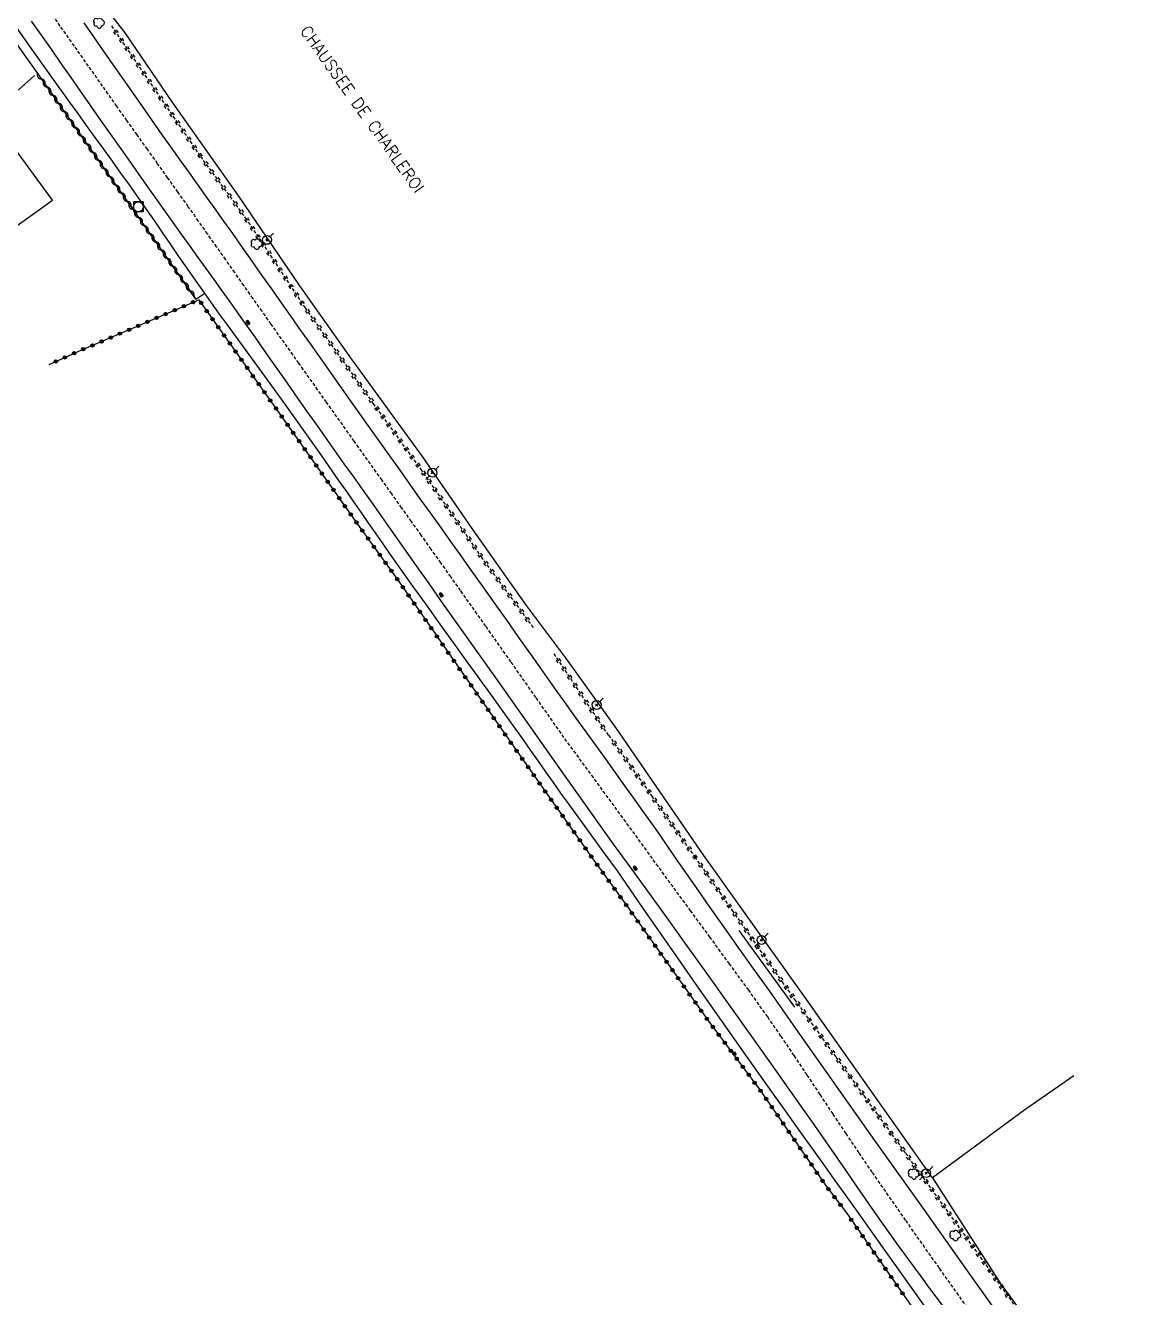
# Model space of a CAD drawing. Header units: millimetres. Extents: x 147000 to 148000, y 141000 to 142001.
# Drawn here: x 147631.8 to 147798.4, y 141438.2 to 141629.8 of the extents above; entities that cross this region are included whole.
import ezdxf

# ---------------------------------------------------------------- set-up
doc = ezdxf.new("R2010")
doc.units = ezdxf.units.MM
doc.linetypes.add('DASHED', pattern=[0.75, 0.5, -0.25])
doc.layers.get('0').update_dxf_attribs({"linetype": 'CONTINUOUS'})
for name, color, linetype in [('W0001', 6, 'DASHED'), ('W0008', 7, 'CONTINUOUS'), ('W0014', 7, 'CONTINUOUS'), ('W0017', 7, 'CONTINUOUS'), ('W0051', 7, 'CONTINUOUS'), ('W0101', 7, 'CONTINUOUS'), ('W0220', 5, 'DASHED'), ('W0300', 7, 'CONTINUOUS'), ('W0310', 3, 'CONTINUOUS'), ('W0323', 7, 'CONTINUOUS'), ('W0330', 7, 'CONTINUOUS'), ('W0401', 7, 'CONTINUOUS'), ('W0420', 7, 'CONTINUOUS'), ('W0473', 7, 'CONTINUOUS'), ('W0850', 7, 'CONTINUOUS'), ('W0989', 7, 'CONTINUOUS')]:
    doc.layers.add(name, color=color, linetype=linetype)
doc.styles.get("Standard").update_dxf_attribs({"font": 'romans.shx', "width": 0.85})

# ---------------------------------------------------------------- blocks, each defined once
blk = doc.blocks.new('T300')
for p, q in [((-0.8, 0.51), (-0.86, 0.34)), ((-0.86, 0.34), (-0.86, 0.17)), ((-0.86, 0.17), (-0.74, 0.06)), ((-0.69, 0.63), (-0.8, 0.51)), ((-0.8, -0.06), (-0.74, 0.06)), ((-0.74, 0.06), (-0.69, 0.11)), ((-0.57, 0.69), (-0.69, 0.63)), ((-0.46, 0.69), (-0.57, 0.69)), ((-0.29, 0.63), (-0.46, 0.69)), ((-0.29, 0.63), (-0.17, 0.74)), ((-0.23, 0.57), (-0.29, 0.63)), ((-0.17, 0.74), (-0.06, 0.8)), ((-0.06, 0.8), (0.06, 0.8)), ((0.06, 0.8), (0.23, 0.74)), ((0.23, 0.74), (0.34, 0.63)), ((0.34, 0.63), (0.4, 0.51)), ((0.46, 0.46), (0.34, 0.46)), ((0.4, 0.51), (0.4, 0.46)), ((0.57, 0.4), (0.46, 0.46)), ((0.57, 0.4), (0.69, 0.29)), ((0.69, 0.29), (0.74, 0.17)), ((0.74, 0.06), (0.69, -0.17)), ((0.74, 0.17), (0.74, 0.06)), ((-0.8, -0.17), (-0.8, -0.06)), ((-0.8, -0.23), (-0.8, -0.17)), ((-0.74, -0.34), (-0.8, -0.23)), ((-0.69, -0.4), (-0.74, -0.34)), ((-0.51, -0.46), (-0.69, -0.4)), ((-0.4, -0.46), (-0.51, -0.46)), ((-0.4, -0.46), (-0.34, -0.46)), ((-0.34, -0.46), (-0.34, -0.4)), ((-0.34, -0.51), (-0.34, -0.46)), ((-0.29, -0.63), (-0.34, -0.51)), ((-0.17, -0.74), (-0.29, -0.63)), ((-0.06, -0.8), (-0.17, -0.74)), ((0.06, -0.8), (-0.06, -0.8)), ((0.17, -0.74), (0.06, -0.8)), ((0.23, -0.69), (0.17, -0.74)), ((0.29, -0.46), (0.23, -0.46)), ((0.29, -0.63), (0.23, -0.69)), ((0.46, -0.4), (0.29, -0.46)), ((0.34, -0.51), (0.29, -0.63)), ((0.34, -0.51), (0.34, -0.46)), ((0.57, -0.34), (0.46, -0.4)), ((0.63, -0.29), (0.57, -0.34)), ((0.69, -0.17), (0.63, -0.29))]:
    blk.add_line(p, q)
blk = doc.blocks.new('T473')
for p, q in [((-0.166667, 0.166667), (0.166667, -0.166667)), ((-0.166667, -0.166667), (0.166667, 0.166667)), ((0.500001, 0.500001), (1.000002, 1.000002)), ((-1.000002, -1.000002), (-0.500001, -0.500001))]:
    blk.add_line(p, q)
blk.add_ellipse((0, 0), major_axis=(0.471405, 0.471405), ratio=1, start_param=5.4977871438, end_param=11.780972451)
blk = doc.blocks.new('T401')
for p, q in [((-0.3, 0.3), (0, 0.3)), ((-0.3, -0.25), (-0.3, 0.3)), ((-0.3, 0.15), (0, 0.15)), ((-0.3, 0), (0, 0)), ((0, 0.3), (0, -0.25)), ((-0.3, -0.15), (0, -0.15)), ((-0.3, -0.25), (-0.3, -0.3)), ((-0.3, -0.3), (0, -0.3)), ((0, -0.3), (0, -0.25))]:
    blk.add_line(p, q)
blk = doc.blocks.new('T420')
for p, q in [((0.75, 0.75), (-0.75, 0.75)), ((-0.75, 0.75), (-0.75, -0.75)), ((0.75, 0.75), (0.75, -0.75)), ((0.75, -0.75), (-0.75, -0.75))]:
    blk.add_line(p, q)
blk.add_ellipse((0, 0), major_axis=(-0.53, 0.53), ratio=1, start_param=3.926991, end_param=10.210176)
blk = doc.blocks.new('T850')
for p, q in [((-0.25, -0.15), (0, 0.32)), ((0, 0.32), (0.25, -0.15)), ((-0.25, -0.15), (0.25, -0.15))]:
    blk.add_line(p, q)
for major_axis in [(-0.106, 0.106), (-0.0354, 0.0354), (-0.0236, 0.0236)]:
    blk.add_ellipse((0, 0), major_axis=major_axis, ratio=1, start_param=3.926991, end_param=10.210176)
blk = doc.blocks.new('t310o')
at = {"color": 0, "linetype": 'Continuous'}
for centre, start, end in [((-0.5, 0.38), 216.8699, 323.1304), ((0.5, -0.37), 36.8699, 143.1303)]:
    blk.add_arc(centre, 0.625, start, end, dxfattribs=at)
blk = doc.blocks.new('t323o')
at = {"color": 0, "linetype": 'Continuous'}
for radius in [0.25, 0.15]:
    blk.add_circle((0, 0), radius, dxfattribs=at)
blk = doc.blocks.new('t220o')
at = {"color": 0, "linetype": 'Continuous'}
for p, q in [((-0.25, 0.25), (0.25, 0.25)), ((-0.25, -0.25), (0.25, -0.25))]:
    blk.add_line(p, q, dxfattribs=at)

msp = doc.modelspace()

# ---------------------------------------------------------------- linework, layer by layer
at = {"layer": 'W0001'}
msp.add_lwpolyline([(147774.51, 141435.48), (147769.41, 141442.65), (147764.34, 141449.85), (147759.32, 141457.08), (147757.33, 141459.99), (147755.37, 141462.92), (147753.41, 141465.85), (147751.47, 141468.79), (147749.52, 141471.73), (147747.56, 141474.66), (147745.58, 141477.58), (147743.58, 141480.47), (147740.72, 141484.49), (147737.82, 141488.48), (147734.9, 141492.45), (147731.98, 141496.43), (147727.1, 141503.13), (147722.22, 141509.82), (147717.34, 141516.51), (147712.45, 141523.2), (147712.47, 141523.19), (147708.7, 141528.56), (147704.93, 141533.94), (147701.15, 141539.3), (147697.36, 141544.66), (147695.88, 141546.75), (147694.4, 141548.83), (147692.92, 141550.91), (147691.44, 141552.99), (147689.96, 141555.06), (147688.48, 141557.14), (147687, 141559.22), (147685.52, 141561.3), (147681.34, 141567.17), (147677.17, 141573.04), (147673, 141578.92), (147668.83, 141584.8), (147667.46, 141586.73), (147666.1, 141588.67), (147664.73, 141590.61), (147663.36, 141592.55), (147662, 141594.5), (147660.63, 141596.44), (147659.26, 141598.37), (147657.89, 141600.31), (147656.36, 141602.48), (147654.82, 141604.64), (147653.28, 141606.8), (147651.74, 141608.96), (147650.21, 141611.12), (147648.67, 141613.29), (147647.13, 141615.45), (147645.6, 141617.61), (147643.47, 141620.63), (147641.34, 141623.65), (147639.21, 141626.67), (147637.08, 141629.69), (147634.95, 141632.72)], dxfattribs=at)
at = {"layer": 'W0008'}
for points in [[(147743.89, 141484.32), (147741.51, 141487.65), (147739.14, 141490.98), (147736.77, 141494.32), (147734.42, 141497.67), (147733.24, 141499.36), (147732.06, 141501.05), (147730.89, 141502.74), (147729.71, 141504.44), (147728.54, 141506.14), (147727.37, 141507.83), (147726.19, 141509.52), (147725, 141511.2), (147723.55, 141513.25), (147722.09, 141515.29), (147720.63, 141517.32), (147719.16, 141519.36), (147717.69, 141521.39), (147716.23, 141523.42), (147714.76, 141525.46), (147713.3, 141527.49), (147711.5, 141530.02), (147709.71, 141532.55), (147707.92, 141535.08), (147706.13, 141537.61), (147704.34, 141540.14), (147702.55, 141542.68), (147700.75, 141545.21), (147698.96, 141547.74), (147697.43, 141549.89), (147695.89, 141552.05), (147694.36, 141554.2), (147692.83, 141556.36), (147691.29, 141558.51), (147689.76, 141560.67), (147688.23, 141562.82), (147686.69, 141564.98), (147683.71, 141569.18), (147680.74, 141573.37), (147677.76, 141577.57), (147674.79, 141581.77), (147673.32, 141583.85), (147671.85, 141585.93), (147670.38, 141588.02), (147668.92, 141590.1), (147667.45, 141592.18), (147665.99, 141594.26), (147664.52, 141596.34), (147663.05, 141598.42), (147661.72, 141600.28), (147660.4, 141602.14), (147659.07, 141604), (147657.75, 141605.86), (147656.42, 141607.72), (147655.1, 141609.58), (147653.77, 141611.44), (147652.45, 141613.3), (147649.5, 141617.51), (147646.55, 141621.72), (147643.61, 141625.94), (147640.67, 141630.16)], [(147781.94, 141430.64), (147774.53, 141441.04), (147767.12, 141451.45), (147759.73, 141461.87), (147755.76, 141467.48), (147751.8, 141473.09), (147747.84, 141478.7), (147743.88, 141484.32)]]:
    msp.add_lwpolyline(points, dxfattribs=at)
at = {"layer": 'W0014'}
for points in [[(147657.5, 141588.57), (147649.54, 141600.01), (147641.3, 141611.7), (147633.85, 141622.32), (147627.25, 141631.58), (147614.64, 141648.64), (147606.12, 141661.01)], [(147657.5, 141588.57), (147658.83, 141589.44)]]:
    msp.add_lwpolyline(points, dxfattribs=at)
at = {"layer": 'W0017'}
msp.add_lwpolyline([(147633.23, 141622.25), (147630.76, 141620.01)], dxfattribs=at)
at = {"layer": 'W0051'}
for points in [[(147720.98, 141502.48), (147719.12, 141504.99), (147717.27, 141507.52), (147715.43, 141510.05), (147713.6, 141512.59), (147712.45, 141514.18), (147711.32, 141515.79), (147710.19, 141517.39), (147709.06, 141519), (147707.93, 141520.61), (147706.8, 141522.21), (147705.67, 141523.82), (147704.53, 141525.42), (147703.53, 141526.81), (147702.52, 141528.2), (147701.52, 141529.6), (147700.51, 141530.99), (147699.5, 141532.37), (147698.49, 141533.76), (147697.48, 141535.16), (147696.48, 141536.55), (147694.29, 141539.6), (147692.1, 141542.65), (147689.93, 141545.7), (147687.76, 141548.76), (147686.67, 141550.3), (147685.59, 141551.84), (147684.52, 141553.39), (147683.44, 141554.93), (147682.37, 141556.48), (147681.3, 141558.02), (147680.22, 141559.57), (147679.14, 141561.11), (147676.44, 141564.95), (147673.74, 141568.78), (147671.03, 141572.61), (147668.3, 141576.43), (147667.1, 141578.08), (147665.9, 141579.73), (147664.69, 141581.38), (147663.48, 141583.03), (147662.28, 141584.67), (147661.07, 141586.32), (147659.87, 141587.98), (147658.69, 141589.64), (147657.43, 141591.42), (147656.19, 141593.2), (147654.96, 141595), (147653.73, 141596.79), (147652.5, 141598.59), (147651.27, 141600.38), (147650.04, 141602.17), (147648.79, 141603.95), (147647.51, 141605.75), (147646.23, 141607.55), (147644.94, 141609.34), (147643.64, 141611.13), (147642.35, 141612.92), (147641.05, 141614.71), (147639.76, 141616.5), (147638.47, 141618.29), (147635.59, 141622.33), (147632.7, 141626.36), (147629.83, 141630.41)], [(147632.72, 141630.41), (147634.21, 141628.29), (147635.7, 141626.18), (147637.18, 141624.06), (147638.66, 141621.93), (147640.14, 141619.81), (147641.62, 141617.69), (147643.1, 141615.57), (147644.59, 141613.45), (147647.29, 141609.64), (147649.99, 141605.82), (147652.7, 141602.01), (147655.41, 141598.2), (147656.61, 141596.52), (147657.8, 141594.85), (147659, 141593.17), (147660.2, 141591.5), (147661.4, 141589.82), (147662.6, 141588.14), (147663.8, 141586.47), (147664.99, 141584.79), (147666.32, 141582.91), (147667.64, 141581.03), (147668.96, 141579.16), (147670.27, 141577.28), (147671.59, 141575.4), (147672.91, 141573.52), (147674.23, 141571.64), (147675.55, 141569.76), (147676.96, 141567.77), (147678.38, 141565.78), (147679.79, 141563.78), (147681.21, 141561.79), (147682.63, 141559.8), (147684.04, 141557.81), (147685.46, 141555.82), (147686.87, 141553.82), (147688.77, 141551.12), (147690.67, 141548.42), (147692.56, 141545.72), (147694.45, 141543.01)], [(147694.45, 141543.01), (147703.25, 141530.61), (147712.58, 141517.36), (147720.32, 141506.49), (147723.14, 141502.69)], [(147768.87, 141434.54), (147765.56, 141439.23), (147762.24, 141443.92), (147758.91, 141448.61), (147757.11, 141451.14), (147755.3, 141453.67), (147753.49, 141456.2), (147751.68, 141458.72), (147749.87, 141461.25), (147748.06, 141463.77), (147746.25, 141466.3), (147744.45, 141468.84), (147740.53, 141474.38), (147736.62, 141479.93), (147732.72, 141485.49), (147728.84, 141491.06), (147726.86, 141493.91), (147724.89, 141496.76), (147722.93, 141499.62), (147720.98, 141502.48)], [(147723.14, 141502.69), (147725.89, 141498.87), (147728.63, 141495.05), (147731.37, 141491.23), (147734.1, 141487.4), (147737.69, 141482.37), (147741.28, 141477.34), (147744.86, 141472.3), (147748.42, 141467.25), (147750.15, 141464.78), (147751.86, 141462.31), (147753.57, 141459.84), (147755.28, 141457.37), (147756.98, 141454.89), (147758.7, 141452.42), (147760.42, 141449.96), (147762.16, 141447.51), (147763.28, 141445.95), (147764.4, 141444.41), (147765.54, 141442.86), (147766.67, 141441.32), (147767.81, 141439.78), (147768.94, 141438.24), (147770.07, 141436.69)]]:
    msp.add_lwpolyline(points, dxfattribs=at)
at = {"layer": 'W0101'}
msp.add_lwpolyline([(147635.92, 141603.48), (147624.5, 141619.07), (147616.93, 141613.62), (147623.17, 141604.97), (147621.18, 141603.56), (147625.68, 141597.46), (147627.64, 141598.83), (147628.3, 141597.99)], close=True, dxfattribs=at)
at = {"layer": 'W0220'}
for points in [[(147708.33, 141539.11), (147700.59, 141549.6), (147691.54, 141562.74), (147684.26, 141572.81), (147673.98, 141587.24), (147665.17, 141600.57), (147658.19, 141610.11), (147649.75, 141622.48), (147644.82, 141629.75)], [(147719.62, 141522.88), (147711.38, 141535.23)], [(147719.61, 141522.89), (147722.87, 141518.31), (147726.12, 141513.73), (147729.36, 141509.15), (147732.6, 141504.56), (147734.48, 141501.88), (147736.36, 141499.2), (147738.23, 141496.51), (147740.1, 141493.82), (147741.98, 141491.13), (147743.85, 141488.45), (147745.74, 141485.76), (147747.63, 141483.09), (147749.7, 141480.18), (147751.78, 141477.28), (147753.86, 141474.39), (147755.95, 141471.5), (147758.04, 141468.61), (147760.14, 141465.72), (147762.23, 141462.83), (147764.32, 141459.93), (147767.34, 141455.73), (147770.38, 141451.54), (147773.4, 141447.33), (147776.41, 141443.12), (147781.75, 141435.55)]]:
    msp.add_lwpolyline(points, dxfattribs=at)
at = {"layer": 'W0300'}
msp.add_lwpolyline([(147739.24, 141493.46), (147747.59, 141481.93)], dxfattribs=at)
at = {"layer": 'W0310'}
msp.add_lwpolyline([(147633.64, 141622.55), (147657.5, 141588.57)], dxfattribs=at)
at = {"layer": 'W0323'}
for points in [[(147635.42, 141578.71), (147640.35, 141580.93), (147648.94, 141584.59), (147657.95, 141588.45), (147670.05, 141571.41), (147682.1, 141554.31), (147687.96, 141546.2), (147693.9, 141537.6), (147705.35, 141521.13), (147716.86, 141504.84), (147722.61, 141496.84), (147734.57, 141479.98), (147742.42, 141469.49), (147752.3, 141455.11), (147755.44, 141450.95)], [(147755.44, 141450.95), (147795.54, 141393.27)]]:
    msp.add_lwpolyline(points, dxfattribs=at)
at = {"layer": 'W0330'}
for points in [[(147720.84, 141523.89), (147713.28, 141534.39), (147707.29, 141542.43), (147699.07, 141554.04), (147691.63, 141564.87), (147680.91, 141579.58), (147673.16, 141590.58), (147663.96, 141604.06), (147654.02, 141618.1), (147646.84, 141628.68), (147641.96, 141635.05)], [(147768.41, 141456.21), (147749.33, 141483.23), (147733.95, 141504.8), (147720.84, 141523.9)], [(147789.68, 141471.57), (147782.29, 141466.49), (147768.41, 141456.21)], [(147768.41, 141456.21), (147778.67, 141440.22), (147792, 141422.09), (147798.35, 141413.9)]]:
    msp.add_lwpolyline(points, dxfattribs=at)

# ---------------------------------------------------------------- block references
at = {"layer": 'W0220'}
for p, rotation in [((147645.49, 141628.76), 124.151216073849), ((147646.33, 141627.52), 124.151216073849), ((147647.17, 141626.28), 124.151216073849), ((147648.01, 141625.04), 124.151216073849), ((147648.86, 141623.8), 124.151216073849), ((147649.7, 141622.56), 124.151216073849), ((147650.54, 141621.32), 124.3108739742055), ((147651.39, 141620.08), 124.3108739742055), ((147652.24, 141618.84), 124.3108739742055), ((147653.08, 141617.6), 124.3108739742055), ((147653.93, 141616.36), 124.3108739742055), ((147654.77, 141615.12), 124.3108739742055), ((147655.62, 141613.88), 124.3108739742055), ((147656.46, 141612.64), 124.3108739742055), ((147657.31, 141611.41), 124.3108739742055), ((147658.15, 141610.17), 124.3108739742055), ((147659.04, 141608.95), 126.1535196106991), ((147659.92, 141607.74), 126.1535196106991), ((147660.81, 141606.53), 126.1535196106991), ((147661.69, 141605.32), 126.1535196106991), ((147662.58, 141604.11), 126.1535196106991), ((147663.46, 141602.9), 126.1535196106991), ((147664.35, 141601.69), 126.1535196106991), ((147665.23, 141600.47), 123.4881930990355), ((147666.06, 141599.22), 123.4881930990355), ((147666.88, 141597.97), 123.4881930990355), ((147667.71, 141596.72), 123.4881930990355), ((147668.54, 141595.47), 123.4881930990355), ((147669.37, 141594.22), 123.4881930990355), ((147670.19, 141592.97), 123.4881930990355), ((147671.02, 141591.72), 123.4881930990355), ((147671.85, 141590.47), 123.4881930990355), ((147672.68, 141589.21), 123.4881930990355), ((147673.5, 141587.96), 123.4881930990355), ((147674.35, 141586.72), 125.4512033097994), ((147675.22, 141585.5), 125.4512033097994), ((147676.09, 141584.28), 125.4512033097994), ((147676.96, 141583.06), 125.4512033097994), ((147677.83, 141581.84), 125.4512033097994), ((147678.7, 141580.62), 125.4512033097994), ((147679.57, 141579.39), 125.4512033097994), ((147680.44, 141578.17), 125.4512033097994), ((147681.31, 141576.95), 125.4512033097994), ((147682.18, 141575.73), 125.4512033097994), ((147683.05, 141574.51), 125.4512033097994), ((147683.92, 141573.28), 125.4512033097994), ((147684.8, 141572.07), 125.9012207309489), ((147685.68, 141570.85), 125.9012207309489), ((147686.55, 141569.64), 125.9012207309489), ((147687.43, 141568.42), 125.9012207309489), ((147688.31, 141567.21), 125.9012207309489), ((147689.19, 141565.99), 125.9012207309489), ((147690.07, 141564.78), 125.9012207309489), ((147690.95, 141563.56), 125.9012207309489), ((147691.82, 141562.34), 124.5353292828426), ((147692.67, 141561.1), 124.5353292828426), ((147693.52, 141559.87), 124.5353292828426), ((147694.37, 141558.63), 124.5353292828426), ((147695.22, 141557.4), 124.5353292828426), ((147696.07, 141556.16), 124.5353292828426), ((147696.92, 141554.92), 124.5353292828426), ((147697.78, 141553.69), 124.5353292828426), ((147698.63, 141552.45), 124.5353292828426), ((147699.48, 141551.22), 124.5353292828426), ((147700.33, 141549.98), 124.5353292828426), ((147701.2, 141548.77), 126.4275732366865), ((147702.1, 141547.56), 126.4275732366865), ((147702.99, 141546.35), 126.4275732366865), ((147703.88, 141545.15), 126.4275732366865), ((147704.77, 141543.94), 126.4275732366865), ((147705.66, 141542.73), 126.4275732366865), ((147706.55, 141541.52), 126.4275732366865), ((147707.44, 141540.32), 126.4275732366865), ((147712.12, 141534.11), 123.7307316636217), ((147712.96, 141532.86), 123.7307316636217), ((147713.79, 141531.62), 123.7307316636217), ((147714.62, 141530.37), 123.7307316636217), ((147715.46, 141529.12), 123.7307316636217), ((147716.29, 141527.87), 123.7307316636217), ((147717.12, 141526.63), 123.7307316636217), ((147717.96, 141525.38), 123.7307316636217), ((147718.79, 141524.13), 123.7307316636217), ((147720.47, 141521.68), 305.4644411337555), ((147721.34, 141520.46), 305.4644411337555), ((147722.21, 141519.24), 305.4644411337555), ((147723.08, 141518.02), 305.3776697973133), ((147723.95, 141516.79), 305.3776697973133), ((147724.81, 141515.57), 305.3776697973133), ((147725.68, 141514.35), 305.3776697973133), ((147726.55, 141513.12), 305.2908956588774), ((147727.42, 141511.9), 305.2908956588774), ((147728.28, 141510.67), 305.2908956588774), ((147729.15, 141509.45), 305.2908956588774), ((147730.02, 141508.22), 305.2041187190324), ((147730.88, 141507), 305.2041187190324), ((147731.74, 141505.77), 305.2041187190324), ((147732.61, 141504.55), 305.0828806911302), ((147733.47, 141503.32), 305.0828806911302), ((147734.33, 141502.09), 305.0828806911302), ((147735.19, 141500.86), 304.9482964616727), ((147736.05, 141499.63), 304.9482964616727), ((147736.91, 141498.4), 304.8646853541073), ((147737.77, 141497.17), 304.8646853541073), ((147738.63, 141495.94), 304.8320477560204), ((147739.48, 141494.71), 304.8320477560204), ((147740.34, 141493.48), 304.8596516146955), ((147741.2, 141492.25), 304.8596516146955), ((147742.05, 141491.02), 304.9474962249681), ((147742.91, 141489.79), 304.9474962249681), ((147743.77, 141488.56), 304.9474962249681), ((147744.63, 141487.33), 305.0863124630504), ((147745.5, 141486.1), 305.0863124630504), ((147746.36, 141484.88), 305.2760996888468), ((147747.23, 141483.65), 305.2760996888468), ((147748.1, 141482.43), 305.4718833810232), ((147748.97, 141481.21), 305.4718833810232), ((147749.84, 141479.99), 305.6374100322673), ((147750.71, 141478.77), 305.6374100322673), ((147751.59, 141477.55), 305.6374100322673), ((147752.46, 141476.33), 305.7663835512553), ((147753.34, 141475.12), 305.7663835512553), ((147754.22, 141473.9), 305.8588036314997), ((147755.1, 141472.68), 305.8588036314997), ((147755.97, 141471.47), 305.9049496338515), ((147756.85, 141470.25), 305.9049496338515), ((147757.73, 141469.04), 305.9049496338515), ((147758.61, 141467.82), 305.9048209065353), ((147759.49, 141466.61), 305.9048209065353), ((147760.37, 141465.39), 305.8681370136021), ((147761.25, 141464.18), 305.8681370136021), ((147762.13, 141462.96), 305.8681370136021), ((147763.01, 141461.74), 305.794898040937), ((147763.88, 141460.53), 305.794898040937), ((147764.76, 141459.31), 305.8077173117557), ((147765.64, 141458.09), 305.8077173117557), ((147766.52, 141456.88), 305.8077173117557), ((147767.4, 141455.66), 305.8570367029284), ((147768.27, 141454.45), 305.8570367029284), ((147769.15, 141453.23), 305.8570367029284), ((147770.03, 141452.01), 305.8570367029284), ((147770.91, 141450.8), 305.7501658337563), ((147771.78, 141449.58), 305.7501658337563), ((147772.66, 141448.36), 305.7501658337563), ((147773.54, 141447.15), 305.4871093326347), ((147774.41, 141445.92), 305.4871093326347), ((147775.28, 141444.7), 305.4871093326347), ((147776.15, 141443.48), 305.4871093326347), ((147777.02, 141442.26), 305.2226647268799), ((147777.88, 141441.03), 305.2226647268799), ((147778.75, 141439.81), 305.2226647268799), ((147779.61, 141438.58), 305.2226647268799)]:
    msp.add_blockref('t220o', p, dxfattribs=dict(at, rotation=rotation))
at = {"layer": 'W0300'}
for p in [(147642.97, 141630.14), (147666.69, 141596.83), (147765.61, 141456.8), (147771.85, 141447.53)]:
    msp.add_blockref('T300', p, dxfattribs=at)
at = {"layer": 'W0310', "rotation": 305.078969656713}
for p in [(147634.22, 141621.72), (147635.09, 141620.49), (147635.95, 141619.26), (147636.81, 141618.03), (147637.67, 141616.81), (147638.53, 141615.58), (147639.4, 141614.35), (147640.26, 141613.12), (147641.12, 141611.9), (147641.98, 141610.67), (147642.85, 141609.44), (147643.71, 141608.21), (147644.57, 141606.99), (147645.43, 141605.76), (147646.29, 141604.53), (147647.16, 141603.3), (147648.02, 141602.08), (147648.88, 141600.85), (147649.74, 141599.62), (147650.6, 141598.39), (147651.47, 141597.17), (147652.33, 141595.94), (147653.19, 141594.71), (147654.05, 141593.48), (147654.91, 141592.26), (147655.78, 141591.03), (147656.64, 141589.8)]:
    msp.add_blockref('t310o', p, dxfattribs=at)
at = {"layer": 'W0323'}
for p, rotation in [((147654.33, 141586.9), 23.18324082623807), ((147655.71, 141587.49), 23.18324082623807), ((147657.09, 141588.08), 23.18324082623807), ((147658.28, 141587.99), 305.3745059516601), ((147659.15, 141586.77), 305.3745059516601), ((147648.82, 141584.54), 23.08661403338565), ((147650.2, 141585.13), 23.18324082623807), ((147651.58, 141585.72), 23.18324082623807), ((147652.95, 141586.31), 23.18324082623807), ((147660.02, 141585.54), 305.3745059516601), ((147644.68, 141582.77), 23.08661403338565), ((147646.06, 141583.36), 23.08661403338565), ((147647.44, 141583.95), 23.08661403338565), ((147660.88, 141584.32), 305.3745059516601), ((147661.75, 141583.1), 305.3745059516601), ((147640.54, 141581.01), 23.08661403338565), ((147641.92, 141581.59), 23.08661403338565), ((147643.3, 141582.18), 23.08661403338565), ((147662.62, 141581.88), 305.3745059516601), ((147663.49, 141580.65), 305.3745059516601), ((147636.43, 141579.17), 24.15603115204421), ((147637.8, 141579.78), 24.15603115204421), ((147639.17, 141580.4), 24.15603115204421), ((147664.36, 141579.43), 305.3745059516601), ((147665.23, 141578.21), 305.3745059516601), ((147666.09, 141576.98), 305.3745059516601), ((147666.96, 141575.76), 305.3745059516601), ((147667.83, 141574.54), 305.3745059516601), ((147668.7, 141573.31), 305.3745059516601), ((147669.57, 141572.09), 305.3745059516601), ((147670.43, 141570.87), 305.1787538226859), ((147671.3, 141569.64), 305.1787538226859), ((147672.16, 141568.41), 305.1787538226859), ((147673.03, 141567.19), 305.1787538226859), ((147673.89, 141565.96), 305.1787538226859), ((147674.76, 141564.74), 305.1787538226859), ((147675.62, 141563.51), 305.1787538226859), ((147676.48, 141562.28), 305.1787538226859), ((147677.35, 141561.06), 305.1787538226859), ((147678.21, 141559.83), 305.1787538226859), ((147679.08, 141558.61), 305.1787538226859), ((147679.94, 141557.38), 305.1787538226859), ((147680.81, 141556.15), 305.1787538226859), ((147681.67, 141554.93), 305.1787538226859), ((147682.54, 141553.71), 305.8237352018398), ((147683.42, 141552.49), 305.8237352018398), ((147684.3, 141551.27), 305.8237352018398), ((147685.17, 141550.06), 305.8237352018398), ((147686.05, 141548.84), 305.8237352018398), ((147686.93, 141547.63), 305.8237352018398), ((147687.81, 141546.41), 305.8237352018398), ((147688.67, 141545.18), 304.6361894349146), ((147689.52, 141543.94), 304.6361894349146), ((147690.37, 141542.71), 304.6361894349146), ((147691.22, 141541.48), 304.6361894349146), ((147692.08, 141540.24), 304.6361894349146), ((147692.93, 141539.01), 304.6361894349146), ((147693.78, 141537.77), 304.6361894349146), ((147694.64, 141536.54), 304.8038973529946), ((147695.49, 141535.31), 304.8038973529946), ((147696.35, 141534.08), 304.8038973529946), ((147697.2, 141532.85), 304.8038973529946), ((147698.06, 141531.61), 304.8038973529946), ((147698.92, 141530.38), 304.8038973529946), ((147699.77, 141529.15), 304.8038973529946), ((147700.63, 141527.92), 304.8038973529946), ((147701.49, 141526.69), 304.8038973529946), ((147702.34, 141525.46), 304.8038973529946), ((147703.2, 141524.23), 304.8038973529946), ((147704.05, 141522.99), 304.8038973529946), ((147704.91, 141521.76), 304.8038973529946), ((147705.77, 141520.53), 305.2648125917295), ((147706.64, 141519.31), 305.2648125917295), ((147707.5, 141518.08), 305.2648125917295), ((147708.37, 141516.86), 305.2648125917295), ((147709.23, 141515.63), 305.2648125917295), ((147710.1, 141514.41), 305.2648125917295), ((147710.97, 141513.18), 305.2648125917295), ((147711.83, 141511.96), 305.2648125917295), ((147712.7, 141510.74), 305.2648125917295), ((147713.57, 141509.51), 305.2648125917295), ((147714.43, 141508.29), 305.2648125917295), ((147715.3, 141507.06), 305.2648125917295), ((147716.16, 141505.84), 305.2648125917295), ((147717.03, 141504.61), 305.6870665271229), ((147717.91, 141503.39), 305.6870665271229), ((147718.78, 141502.18), 305.6870665271229), ((147719.66, 141500.96), 305.6870665271229), ((147720.53, 141499.74), 305.6870665271229), ((147721.41, 141498.52), 305.6870665271229), ((147722.28, 141497.3), 305.6870665271229), ((147723.15, 141496.08), 305.3443011610932), ((147724.02, 141494.86), 305.3443011610932), ((147724.89, 141493.63), 305.3443011610932), ((147725.75, 141492.41), 305.3443011610932), ((147726.62, 141491.19), 305.3443011610932), ((147727.49, 141489.96), 305.3443011610932), ((147728.36, 141488.74), 305.3443011610932), ((147729.23, 141487.52), 305.3443011610932), ((147730.09, 141486.29), 305.3443011610932), ((147730.96, 141485.07), 305.3443011610932), ((147731.83, 141483.85), 305.3443011610932), ((147732.7, 141482.62), 305.3443011610932), ((147733.56, 141481.4), 305.3443011610932), ((147734.43, 141480.18), 305.3443011610932), ((147735.33, 141478.97), 306.7929307319541), ((147736.22, 141477.77), 306.7929307319541), ((147737.12, 141476.57), 306.7929307319541), ((147738.02, 141475.37), 306.7929307319541), ((147738.92, 141474.17), 306.7929307319541), ((147739.82, 141472.96), 306.7929307319541), ((147740.72, 141471.76), 306.7929307319541), ((147741.61, 141470.56), 306.7929307319541), ((147742.51, 141469.36), 304.4975354183699), ((147743.36, 141468.12), 304.4975354183699), ((147744.21, 141466.88), 304.4975354183699), ((147745.06, 141465.65), 304.4975354183699), ((147745.91, 141464.41), 304.4975354183699), ((147746.76, 141463.18), 304.4975354183699), ((147747.6, 141461.94), 304.4975354183699), ((147748.45, 141460.7), 304.4975354183699), ((147749.3, 141459.47), 304.4975354183699), ((147750.15, 141458.23), 304.4975354183699), ((147751, 141457), 304.4975354183699), ((147751.85, 141455.76), 304.4975354183699), ((147752.73, 141454.54), 307.0767804432647), ((147753.63, 141453.34), 307.0767804432647), ((147754.54, 141452.15), 307.0767804432647), ((147756.16, 141449.92), 304.8072864781004), ((147757.01, 141448.69), 304.8072864781004), ((147757.87, 141447.46), 304.8072864781004), ((147758.73, 141446.23), 304.8072864781004), ((147759.58, 141444.99), 304.8072864781004), ((147760.44, 141443.76), 304.8072864781004), ((147761.29, 141442.53), 304.8072864781004), ((147762.15, 141441.3), 304.8072864781004), ((147763.01, 141440.07), 304.8072864781004), ((147763.86, 141438.84), 304.8072864781004)]:
    msp.add_blockref('t323o', p, dxfattribs=dict(at, rotation=rotation))
at = {"layer": 'W0401'}
for p, rotation in [((147665.23, 141584.94), 215.313657603897), ((147694.3, 141543.92), 214.8972346305797), ((147723.51, 141502.75), 215.7276217091132)]:
    msp.add_blockref('T401', p, dxfattribs=dict(at, rotation=rotation))
at = {"layer": 'W0420'}
msp.add_blockref('T420', (147648.84, 141602.46), dxfattribs=at)
at = {"layer": 'W0473'}
for p in [(147668.21, 141597.48), (147693.1, 141562.42), (147717.82, 141527.45), (147742.65, 141492.06), (147767.43, 141456.93)]:
    msp.add_blockref('T473', p, dxfattribs=at)
at = {"layer": 'W0850'}
msp.add_blockref('T850', (147738.56, 141474.96), dxfattribs=at)

# ---------------------------------------------------------------- texts
at = {"layer": 'W0989'}
msp.add_text('CHAUSSEE DE CHARLEROI', height=1.75, rotation=305.3952, dxfattribs=at).set_placement((147673.11, 141628.96))

doc.saveas('drawing.dxf')
